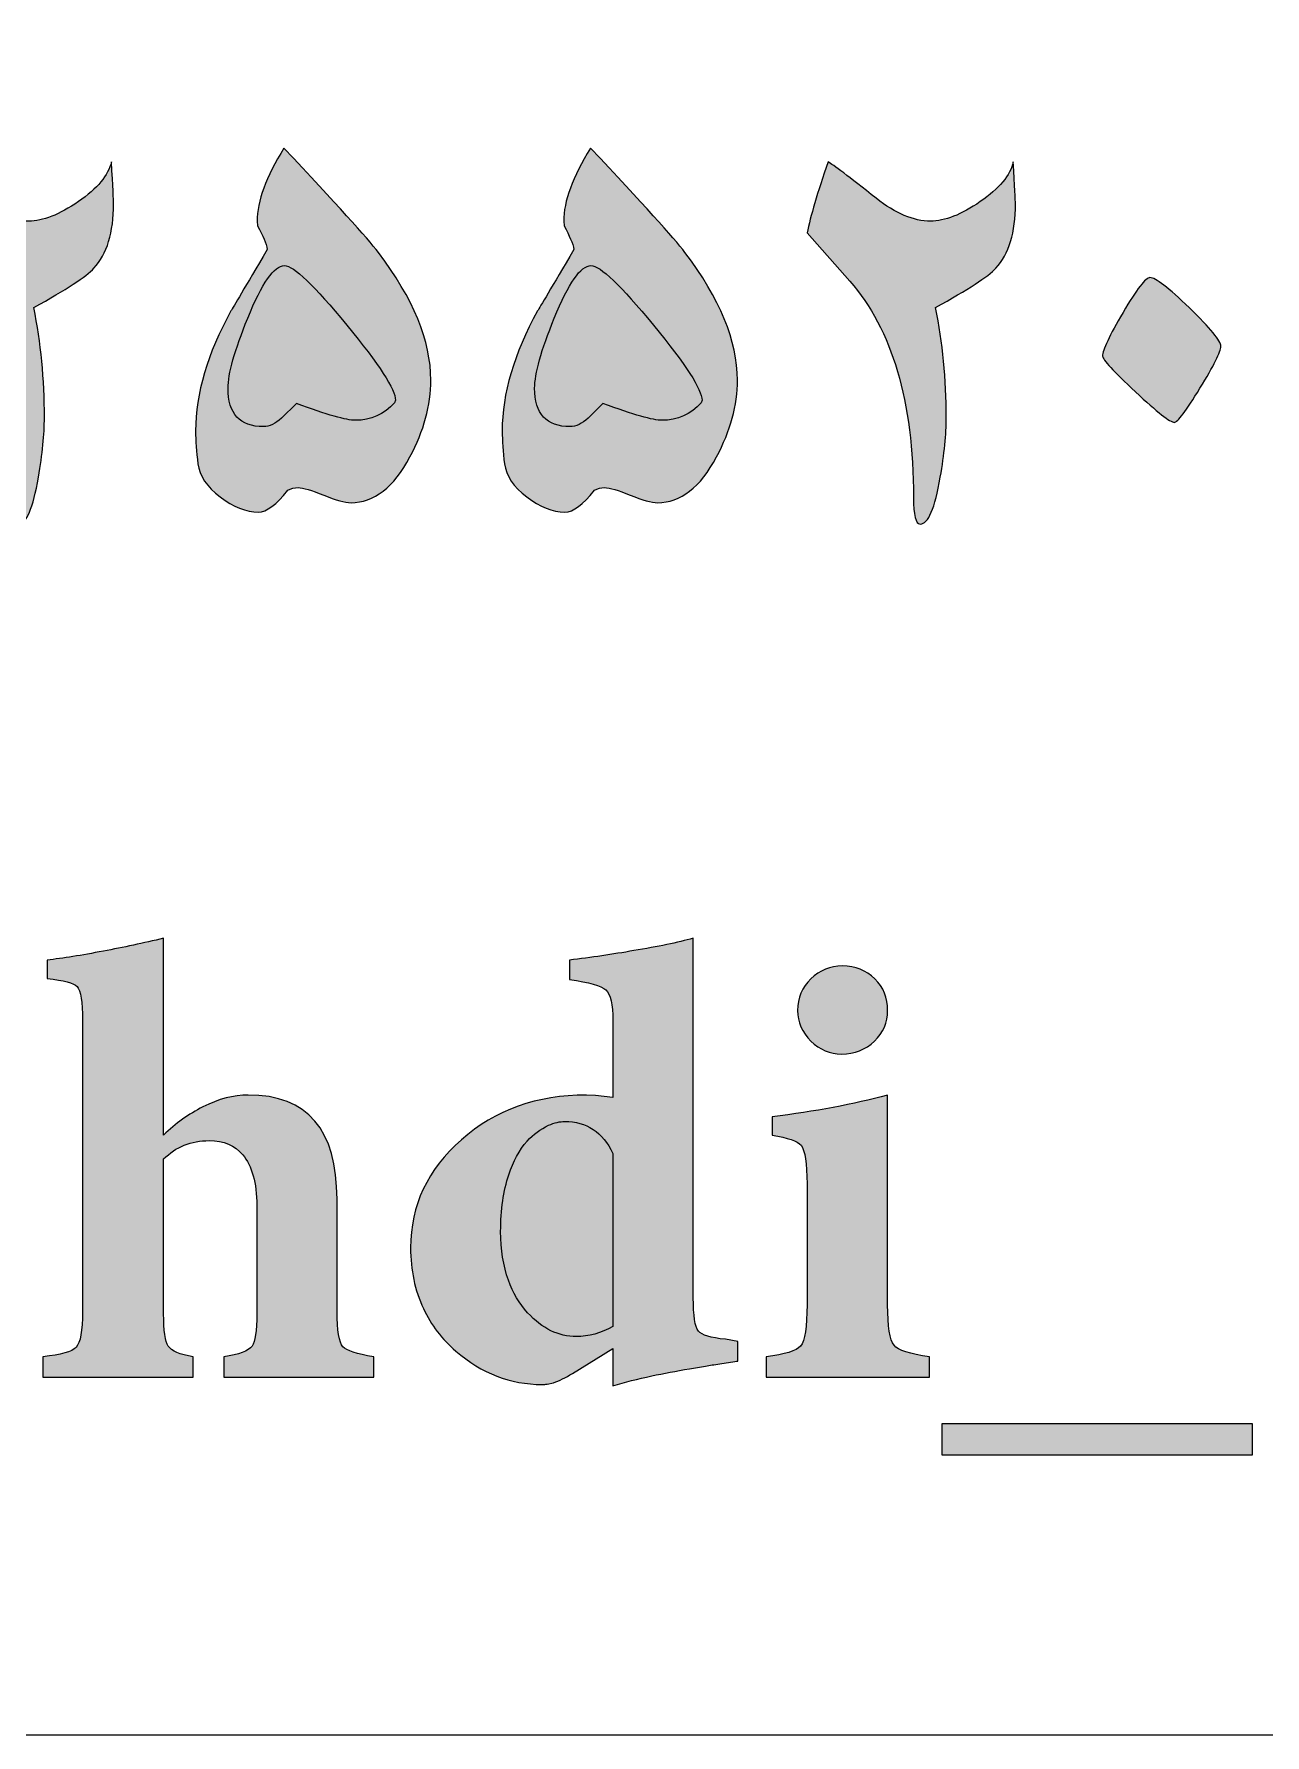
# Model space of a CAD drawing. Header units: millimetres. Extents: x -181.7 to -141.7, y -138.1 to -98.1.
# Drawn here: x -168.08 to -160.79, y -138.05 to -127.98 of the extents above; entities that cross this region are included whole.
import ezdxf

# ---------------------------------------------------------------- set-up
doc = ezdxf.new("R2010")
doc.units = ezdxf.units.MM
doc.header["$MEASUREMENT"] = 0
doc.layers.add('Layer 1', color=7, linetype='Continuous')

msp = doc.modelspace()

# ---------------------------------------------------------------- hatches: boundary and pattern name
at = {"layer": 'Layer 1', "true_color": 0x373435}
h = msp.add_hatch(color=250, dxfattribs=at)
edge = h.paths.add_edge_path()
edge.add_spline(control_points=[(-168.718, -128.737), (-168.6895, -128.7524), (-168.5941, -128.8243), (-168.4322, -128.9525), (-168.3174, -129.0428), (-168.2106, -129.0881), (-168.111, -129.0881), (-168.0269, -129.0881), (-167.9285, -129.0497), (-167.8165, -128.9724), (-167.7044, -128.8943), (-167.639, -128.8162), (-167.6205, -128.737), (-167.6123, -128.8834), (-167.608, -128.9661), (-167.608, -128.9847), (-167.608, -129.1549), (-167.6468, -129.2823), (-167.7243, -129.3667), (-167.7696, -129.4156), (-167.8883, -129.493), (-168.0805, -129.5995), (-168.0385, -129.8064), (-168.0176, -130.0241), (-168.0176, -130.2514), (-168.0176, -130.3495), (-168.0293, -130.467), (-168.053, -130.6033), (-168.0848, -130.7891), (-168.1245, -130.8816), (-168.1715, -130.8816), (-168.1989, -130.8816), (-168.2122, -130.8288), (-168.2122, -130.7244), (-168.2122, -130.1548), (-168.3378, -129.7284), (-168.5893, -129.4442), (-168.5893, -129.4442), (-168.842, -129.1578), (-168.842, -129.1578), (-168.8219, -129.0597), (-168.7804, -128.9195), (-168.718, -128.737)], knot_values=[0, 0, 0, 0, 0.0714286, 0.0714286, 0.0714286, 0.1428571, 0.1428571, 0.1428571, 0.2142857, 0.2142857, 0.2142857, 0.2857143, 0.2857143, 0.2857143, 0.3571429, 0.3571429, 0.3571429, 0.4285714, 0.4285714, 0.4285714, 0.5, 0.5, 0.5, 0.5714286, 0.5714286, 0.5714286, 0.6428571, 0.6428571, 0.6428571, 0.7142857, 0.7142857, 0.7142857, 0.7857143, 0.7857143, 0.7857143, 0.8571429, 0.8571429, 0.8571429, 0.9285714, 0.9285714, 0.9285714, 1, 1, 1, 1], degree=3, periodic=1)
h = msp.add_hatch(color=250, dxfattribs=at)
edge = h.paths.add_edge_path()
edge.add_spline(control_points=[(-166.7554, -129.1161), (-166.7554, -129.1161), (-166.7582, -129.0881), (-166.7582, -129.0881), (-166.7582, -128.9702), (-166.7049, -128.8265), (-166.5989, -128.6557), (-166.29, -128.9832), (-166.104, -129.1889), (-166.0399, -129.2728), (-165.8324, -129.5462), (-165.729, -129.7983), (-165.729, -130.0292), (-165.729, -130.1779), (-165.7701, -130.3296), (-165.8527, -130.4841), (-165.9488, -130.6648), (-166.0652, -130.7551), (-166.2018, -130.7551), (-166.237, -130.7551), (-166.2913, -130.7403), (-166.3635, -130.7109), (-166.4361, -130.6811), (-166.4867, -130.6661), (-166.5153, -130.6661), (-166.537, -130.6661), (-166.5574, -130.6715), (-166.5761, -130.6819), (-166.6433, -130.7673), (-166.7017, -130.8107), (-166.7507, -130.8107), (-166.823, -130.8107), (-166.8986, -130.7809), (-166.9768, -130.7208), (-167.0553, -130.6607), (-167.0991, -130.5957), (-167.1082, -130.5247), (-167.1175, -130.4537), (-167.1222, -130.3892), (-167.1222, -130.3301), (-167.1222, -130.1092), (-167.0523, -129.8728), (-166.9128, -129.6198), (-166.9005, -129.5995), (-166.8289, -129.478), (-166.6974, -129.2557), (-166.7039, -129.2196), (-166.7233, -129.1735), (-166.7554, -129.1161)], knot_values=[0, 0, 0, 0, 0.0625, 0.0625, 0.0625, 0.125, 0.125, 0.125, 0.1875, 0.1875, 0.1875, 0.25, 0.25, 0.25, 0.3125, 0.3125, 0.3125, 0.375, 0.375, 0.375, 0.4375, 0.4375, 0.4375, 0.5, 0.5, 0.5, 0.5625, 0.5625, 0.5625, 0.625, 0.625, 0.625, 0.6875, 0.6875, 0.6875, 0.75, 0.75, 0.75, 0.8125, 0.8125, 0.8125, 0.875, 0.875, 0.875, 0.9375, 0.9375, 0.9375, 1, 1, 1, 1], degree=3, periodic=1)
h = msp.add_hatch(color=250, dxfattribs=at)
edge = h.paths.add_edge_path()
edge.add_spline(control_points=[(-164.9395, -129.1161), (-164.9395, -129.1161), (-164.9423, -129.0881), (-164.9423, -129.0881), (-164.9423, -128.9702), (-164.8888, -128.8265), (-164.7831, -128.6557), (-164.4742, -128.9832), (-164.2882, -129.1889), (-164.2238, -129.2728), (-164.0166, -129.5462), (-163.9131, -129.7983), (-163.9131, -130.0292), (-163.9131, -130.1779), (-163.9544, -130.3296), (-164.0369, -130.4841), (-164.1329, -130.6648), (-164.2491, -130.7551), (-164.3858, -130.7551), (-164.4214, -130.7551), (-164.4753, -130.7403), (-164.5478, -130.7109), (-164.6201, -130.6811), (-164.6708, -130.6661), (-164.6994, -130.6661), (-164.7213, -130.6661), (-164.7414, -130.6715), (-164.7601, -130.6819), (-164.8275, -130.7673), (-164.8858, -130.8107), (-164.9348, -130.8107), (-165.0073, -130.8107), (-165.0827, -130.7809), (-165.1609, -130.7208), (-165.2395, -130.6607), (-165.283, -130.5957), (-165.2924, -130.5247), (-165.3019, -130.4537), (-165.3064, -130.3892), (-165.3064, -130.3301), (-165.3064, -130.1092), (-165.2363, -129.8728), (-165.0967, -129.6198), (-165.0848, -129.5995), (-165.0132, -129.478), (-164.8815, -129.2557), (-164.8882, -129.2196), (-164.9078, -129.1735), (-164.9395, -129.1161)], knot_values=[0, 0, 0, 0, 0.0625, 0.0625, 0.0625, 0.125, 0.125, 0.125, 0.1875, 0.1875, 0.1875, 0.25, 0.25, 0.25, 0.3125, 0.3125, 0.3125, 0.375, 0.375, 0.375, 0.4375, 0.4375, 0.4375, 0.5, 0.5, 0.5, 0.5625, 0.5625, 0.5625, 0.625, 0.625, 0.625, 0.6875, 0.6875, 0.6875, 0.75, 0.75, 0.75, 0.8125, 0.8125, 0.8125, 0.875, 0.875, 0.875, 0.9375, 0.9375, 0.9375, 1, 1, 1, 1], degree=3, periodic=1)
h = msp.add_hatch(color=250, dxfattribs=at)
edge = h.paths.add_edge_path()
edge.add_spline(control_points=[(-163.3766, -128.737), (-163.3481, -128.7524), (-163.2529, -128.8243), (-163.0911, -128.9525), (-162.9764, -129.0428), (-162.8692, -129.0881), (-162.7696, -129.0881), (-162.6856, -129.0881), (-162.5871, -129.0497), (-162.475, -128.9724), (-162.363, -128.8943), (-162.2977, -128.8162), (-162.2794, -128.737), (-162.2708, -128.8834), (-162.2665, -128.9661), (-162.2665, -128.9847), (-162.2665, -129.1549), (-162.3055, -129.2823), (-162.3828, -129.3667), (-162.4284, -129.4156), (-162.5472, -129.493), (-162.7394, -129.5995), (-162.6974, -129.8064), (-162.6763, -130.0241), (-162.6763, -130.2514), (-162.6763, -130.3495), (-162.6879, -130.467), (-162.7116, -130.6033), (-162.7436, -130.7891), (-162.7832, -130.8816), (-162.8304, -130.8816), (-162.8574, -130.8816), (-162.8708, -130.8288), (-162.8708, -130.7244), (-162.8708, -130.1548), (-162.9964, -129.7284), (-163.2478, -129.4442), (-163.2478, -129.4442), (-163.5007, -129.1578), (-163.5007, -129.1578), (-163.4805, -129.0597), (-163.4392, -128.9195), (-163.3766, -128.737)], knot_values=[0, 0, 0, 0, 0.0714286, 0.0714286, 0.0714286, 0.1428571, 0.1428571, 0.1428571, 0.2142857, 0.2142857, 0.2142857, 0.2857143, 0.2857143, 0.2857143, 0.3571429, 0.3571429, 0.3571429, 0.4285714, 0.4285714, 0.4285714, 0.5, 0.5, 0.5, 0.5714286, 0.5714286, 0.5714286, 0.6428571, 0.6428571, 0.6428571, 0.7142857, 0.7142857, 0.7142857, 0.7857143, 0.7857143, 0.7857143, 0.8571429, 0.8571429, 0.8571429, 0.9285714, 0.9285714, 0.9285714, 1, 1, 1, 1], degree=3, periodic=1)
h = msp.add_hatch(color=250, dxfattribs=at)
edge = h.paths.add_edge_path()
edge.add_spline(control_points=[(-166.7205, -130.3047), (-166.6845, -130.3047), (-166.6496, -130.288), (-166.6138, -130.2542), (-166.6138, -130.2542), (-166.5254, -130.1683), (-166.5254, -130.1683), (-166.3435, -130.2342), (-166.2271, -130.2673), (-166.1764, -130.2673), (-166.0839, -130.2673), (-166.006, -130.2323), (-165.9439, -130.1633), (-165.9439, -130.1633), (-165.9386, -130.1479), (-165.9386, -130.1479), (-165.9386, -130.0857), (-166.0348, -129.937), (-166.2271, -129.703), (-166.4192, -129.4689), (-166.5423, -129.351), (-166.5962, -129.351), (-166.6569, -129.351), (-166.7292, -129.455), (-166.8137, -129.6624), (-166.8912, -129.8529), (-166.93, -129.9913), (-166.93, -130.0776), (-166.93, -130.2289), (-166.86, -130.3047), (-166.7205, -130.3047)], knot_values=[0, 0, 0, 0, 0.1, 0.1, 0.1, 0.2, 0.2, 0.2, 0.3, 0.3, 0.3, 0.4, 0.4, 0.4, 0.5, 0.5, 0.5, 0.6, 0.6, 0.6, 0.7, 0.7, 0.7, 0.8, 0.8, 0.8, 0.9, 0.9, 0.9, 1, 1, 1, 1], degree=3, periodic=1)
h = msp.add_hatch(color=250, dxfattribs=at)
edge = h.paths.add_edge_path()
edge.add_spline(control_points=[(-164.9044, -130.3047), (-164.8688, -130.3047), (-164.8338, -130.288), (-164.7979, -130.2542), (-164.7979, -130.2542), (-164.7096, -130.1683), (-164.7096, -130.1683), (-164.5274, -130.2342), (-164.4112, -130.2673), (-164.3606, -130.2673), (-164.2679, -130.2673), (-164.1903, -130.2323), (-164.1279, -130.1633), (-164.1279, -130.1633), (-164.1229, -130.1479), (-164.1229, -130.1479), (-164.1229, -130.0857), (-164.2189, -129.937), (-164.4112, -129.703), (-164.6034, -129.4689), (-164.7262, -129.351), (-164.7805, -129.351), (-164.841, -129.351), (-164.9135, -129.455), (-164.9979, -129.6624), (-165.0753, -129.8529), (-165.1141, -129.9913), (-165.1141, -130.0776), (-165.1141, -130.2289), (-165.0441, -130.3047), (-164.9044, -130.3047)], knot_values=[0, 0, 0, 0, 0.1, 0.1, 0.1, 0.2, 0.2, 0.2, 0.3, 0.3, 0.3, 0.4, 0.4, 0.4, 0.5, 0.5, 0.5, 0.6, 0.6, 0.6, 0.7, 0.7, 0.7, 0.8, 0.8, 0.8, 0.9, 0.9, 0.9, 1, 1, 1, 1], degree=3, periodic=1)
h = msp.add_hatch(color=250, dxfattribs=at)
edge = h.paths.add_edge_path()
edge.add_spline(control_points=[(-161.7506, -129.8873), (-161.7506, -129.8525), (-161.7103, -129.7657), (-161.6293, -129.6284), (-161.5483, -129.4911), (-161.4949, -129.4219), (-161.4701, -129.4219), (-161.4378, -129.4219), (-161.3601, -129.482), (-161.2359, -129.6018), (-161.112, -129.7215), (-161.05, -129.7974), (-161.05, -129.8294), (-161.05, -129.8598), (-161.0915, -129.9425), (-161.174, -130.0776), (-161.2563, -130.2121), (-161.307, -130.2794), (-161.3258, -130.2794), (-161.3495, -130.2794), (-161.4261, -130.2193), (-161.5558, -130.0987), (-161.6856, -129.9781), (-161.7506, -129.9076), (-161.7506, -129.8873)], knot_values=[0, 0, 0, 0, 0.125, 0.125, 0.125, 0.25, 0.25, 0.25, 0.375, 0.375, 0.375, 0.5, 0.5, 0.5, 0.625, 0.625, 0.625, 0.75, 0.75, 0.75, 0.875, 0.875, 0.875, 1, 1, 1, 1], degree=3, periodic=1)
h = msp.add_hatch(color=250, dxfattribs=at)
edge = h.paths.add_edge_path()
edge.add_spline(control_points=[(-166.9547, -135.9344), (-166.9547, -135.9344), (-166.9547, -135.8133), (-166.9547, -135.8133), (-166.8655, -135.8015), (-166.8099, -135.7802), (-166.788, -135.75), (-166.7695, -135.7243), (-166.76, -135.6605), (-166.76, -135.558), (-166.76, -135.558), (-166.76, -134.9179), (-166.76, -134.9179), (-166.76, -134.7828), (-166.788, -134.6825), (-166.8433, -134.617), (-166.8907, -134.5609), (-166.9565, -134.5334), (-167.041, -134.5334), (-167.1488, -134.5334), (-167.2391, -134.5694), (-167.3114, -134.6418), (-167.3114, -134.6418), (-167.3114, -135.558), (-167.3114, -135.558), (-167.3114, -135.6593), (-167.302, -135.7229), (-167.2839, -135.75), (-167.265, -135.7802), (-167.216, -135.8015), (-167.1367, -135.8133), (-167.1367, -135.8133), (-167.1367, -135.9344), (-167.1367, -135.9344), (-167.1367, -135.9344), (-168.0269, -135.9344), (-168.0269, -135.9344), (-168.0269, -135.9344), (-168.0269, -135.8133), (-168.0269, -135.8133), (-167.9191, -135.8015), (-167.8535, -135.7825), (-167.83, -135.7577), (-167.8044, -135.7305), (-167.7919, -135.6596), (-167.7919, -135.5449), (-167.7919, -135.5449), (-167.7919, -133.8228), (-167.7919, -133.8228), (-167.7919, -133.7112), (-167.8028, -133.6439), (-167.8245, -133.6203), (-167.8434, -133.5999), (-167.9025, -133.5841), (-168.0021, -133.5724), (-168.0021, -133.5724), (-168.0021, -133.464), (-168.0021, -133.464), (-167.909, -133.4537), (-167.7978, -133.436), (-167.6684, -133.4108), (-167.5499, -133.3886), (-167.4314, -133.3633), (-167.3114, -133.3348), (-167.3114, -133.3348), (-167.3114, -134.5003), (-167.3114, -134.5003), (-167.2407, -134.4313), (-167.1631, -134.3757), (-167.0787, -134.3337), (-166.986, -134.2862), (-166.8965, -134.2631), (-166.8106, -134.2631), (-166.46, -134.2631), (-166.2847, -134.4684), (-166.2847, -134.8799), (-166.2847, -134.8799), (-166.2847, -135.5449), (-166.2847, -135.5449), (-166.2847, -135.6579), (-166.2729, -135.7278), (-166.2493, -135.7545), (-166.2288, -135.7771), (-166.1683, -135.7966), (-166.0672, -135.8133), (-166.0672, -135.8133), (-166.0672, -135.9344), (-166.0672, -135.9344), (-166.0672, -135.9344), (-166.9547, -135.9344), (-166.9547, -135.9344)], knot_values=[0, 0, 0, 0, 0.0333333, 0.0333333, 0.0333333, 0.0666667, 0.0666667, 0.0666667, 0.1, 0.1, 0.1, 0.1333333, 0.1333333, 0.1333333, 0.1666667, 0.1666667, 0.1666667, 0.2, 0.2, 0.2, 0.2333333, 0.2333333, 0.2333333, 0.2666667, 0.2666667, 0.2666667, 0.3, 0.3, 0.3, 0.3333333, 0.3333333, 0.3333333, 0.3666667, 0.3666667, 0.3666667, 0.4, 0.4, 0.4, 0.4333333, 0.4333333, 0.4333333, 0.4666667, 0.4666667, 0.4666667, 0.5, 0.5, 0.5, 0.5333333, 0.5333333, 0.5333333, 0.5666667, 0.5666667, 0.5666667, 0.6, 0.6, 0.6, 0.6333333, 0.6333333, 0.6333333, 0.6666667, 0.6666667, 0.6666667, 0.7, 0.7, 0.7, 0.7333333, 0.7333333, 0.7333333, 0.7666667, 0.7666667, 0.7666667, 0.8, 0.8, 0.8, 0.8333333, 0.8333333, 0.8333333, 0.8666667, 0.8666667, 0.8666667, 0.9, 0.9, 0.9, 0.9333333, 0.9333333, 0.9333333, 0.9666667, 0.9666667, 0.9666667, 1, 1, 1, 1], degree=3, periodic=1)
h = msp.add_hatch(color=250, dxfattribs=at)
edge = h.paths.add_edge_path()
edge.add_spline(control_points=[(-163.9115, -135.8386), (-163.9201, -135.8399), (-163.9341, -135.8427), (-163.9544, -135.8458), (-163.9544, -135.8458), (-164.0178, -135.8557), (-164.0178, -135.8557), (-164.0498, -135.8594), (-164.0778, -135.8639), (-164.1015, -135.8688), (-164.1015, -135.8688), (-164.1973, -135.8837), (-164.1973, -135.8837), (-164.2766, -135.8977), (-164.3508, -135.9117), (-164.4198, -135.9266), (-164.5042, -135.9438), (-164.5808, -135.9632), (-164.6502, -135.985), (-164.6502, -135.985), (-164.6502, -135.765), (-164.6502, -135.765), (-164.6502, -135.765), (-164.8906, -135.9117), (-164.8906, -135.9117), (-164.931, -135.9371), (-164.968, -135.9556), (-165.0019, -135.9673), (-165.0019, -135.9673), (-165.0395, -135.975), (-165.0395, -135.975), (-165.0497, -135.9763), (-165.0597, -135.9773), (-165.0699, -135.9773), (-165.2571, -135.9773), (-165.4275, -135.9117), (-165.5808, -135.7802), (-165.6632, -135.7099), (-165.7274, -135.6254), (-165.7731, -135.5277), (-165.8237, -135.4192), (-165.849, -135.2997), (-165.849, -135.1682), (-165.849, -134.917), (-165.7484, -134.7038), (-165.5481, -134.5285), (-165.3473, -134.3514), (-165.1004, -134.2631), (-164.807, -134.2631), (-164.807, -134.2631), (-164.7536, -134.2656), (-164.7536, -134.2656), (-164.7536, -134.2656), (-164.6502, -134.2777), (-164.6502, -134.2777), (-164.6502, -134.2777), (-164.6502, -133.8228), (-164.6502, -133.8228), (-164.6502, -133.7269), (-164.6644, -133.6659), (-164.6928, -133.6406), (-164.7202, -133.6153), (-164.7918, -133.5955), (-164.9081, -133.5796), (-164.9081, -133.5796), (-164.9081, -133.464), (-164.9081, -133.464), (-164.78, -133.4482), (-164.6525, -133.4302), (-164.5265, -133.408), (-164.3847, -133.3846), (-164.2673, -133.3601), (-164.1747, -133.3348), (-164.1747, -133.3348), (-164.1747, -135.4639), (-164.1747, -135.4639), (-164.1747, -135.5701), (-164.1644, -135.6361), (-164.1442, -135.6615), (-164.1241, -135.6849), (-164.0713, -135.7012), (-163.9847, -135.7099), (-163.9847, -135.7099), (-163.9115, -135.7221), (-163.9115, -135.7221), (-163.9115, -135.7221), (-163.9115, -135.8386), (-163.9115, -135.8386)], knot_values=[0, 0, 0, 0, 0.0344828, 0.0344828, 0.0344828, 0.0689655, 0.0689655, 0.0689655, 0.1034483, 0.1034483, 0.1034483, 0.137931, 0.137931, 0.137931, 0.1724138, 0.1724138, 0.1724138, 0.2068966, 0.2068966, 0.2068966, 0.2413793, 0.2413793, 0.2413793, 0.2758621, 0.2758621, 0.2758621, 0.3103448, 0.3103448, 0.3103448, 0.3448276, 0.3448276, 0.3448276, 0.3793103, 0.3793103, 0.3793103, 0.4137931, 0.4137931, 0.4137931, 0.4482759, 0.4482759, 0.4482759, 0.4827586, 0.4827586, 0.4827586, 0.5172414, 0.5172414, 0.5172414, 0.5517241, 0.5517241, 0.5517241, 0.5862069, 0.5862069, 0.5862069, 0.6206897, 0.6206897, 0.6206897, 0.6551724, 0.6551724, 0.6551724, 0.6896552, 0.6896552, 0.6896552, 0.7241379, 0.7241379, 0.7241379, 0.7586207, 0.7586207, 0.7586207, 0.7931034, 0.7931034, 0.7931034, 0.8275862, 0.8275862, 0.8275862, 0.862069, 0.862069, 0.862069, 0.8965517, 0.8965517, 0.8965517, 0.9310345, 0.9310345, 0.9310345, 0.9655172, 0.9655172, 0.9655172, 1, 1, 1, 1], degree=3, periodic=1)
h = msp.add_hatch(color=250, dxfattribs=at)
edge = h.paths.add_edge_path()
edge.add_spline(control_points=[(-163.4785, -133.9439), (-163.5307, -133.8919), (-163.5568, -133.8313), (-163.5568, -133.7617), (-163.5568, -133.6881), (-163.5307, -133.6257), (-163.4785, -133.5752), (-163.4261, -133.5246), (-163.3637, -133.4988), (-163.291, -133.4988), (-163.2156, -133.4988), (-163.1514, -133.5246), (-163.0987, -133.5752), (-163.0481, -133.6257), (-163.0234, -133.6881), (-163.0234, -133.7617), (-163.0234, -133.8327), (-163.0495, -133.8932), (-163.1015, -133.9439), (-163.1537, -133.9944), (-163.2187, -134.0202), (-163.2965, -134.0202), (-163.3653, -134.0202), (-163.4261, -133.9944), (-163.4785, -133.9439)], knot_values=[0, 0, 0, 0, 0.125, 0.125, 0.125, 0.25, 0.25, 0.25, 0.375, 0.375, 0.375, 0.5, 0.5, 0.5, 0.625, 0.625, 0.625, 0.75, 0.75, 0.75, 0.875, 0.875, 0.875, 1, 1, 1, 1], degree=3, periodic=1)
h = msp.add_hatch(color=250, dxfattribs=at)
edge = h.paths.add_edge_path()
edge.add_spline(control_points=[(-163.7439, -135.9344), (-163.7439, -135.9344), (-163.7439, -135.8133), (-163.7439, -135.8133), (-163.6326, -135.7996), (-163.5641, -135.7785), (-163.5393, -135.75), (-163.5135, -135.718), (-163.501, -135.6361), (-163.501, -135.5047), (-163.501, -135.5047), (-163.501, -134.789), (-163.501, -134.789), (-163.501, -134.6675), (-163.5128, -134.5913), (-163.5366, -134.5609), (-163.5568, -134.536), (-163.614, -134.5157), (-163.7084, -134.5003), (-163.7084, -134.5003), (-163.7084, -134.3919), (-163.7084, -134.3919), (-163.4541, -134.3612), (-163.2257, -134.3184), (-163.0234, -134.2631), (-163.0234, -134.2631), (-163.0234, -135.5047), (-163.0234, -135.5047), (-163.0234, -135.6343), (-163.0105, -135.7143), (-162.9851, -135.7446), (-162.9614, -135.7749), (-162.8918, -135.7979), (-162.7751, -135.8133), (-162.7751, -135.8133), (-162.7751, -135.9344), (-162.7751, -135.9344), (-162.7751, -135.9344), (-163.7439, -135.9344), (-163.7439, -135.9344)], knot_values=[0, 0, 0, 0, 0.0769231, 0.0769231, 0.0769231, 0.1538462, 0.1538462, 0.1538462, 0.2307692, 0.2307692, 0.2307692, 0.3076923, 0.3076923, 0.3076923, 0.3846154, 0.3846154, 0.3846154, 0.4615385, 0.4615385, 0.4615385, 0.5384615, 0.5384615, 0.5384615, 0.6153846, 0.6153846, 0.6153846, 0.6923077, 0.6923077, 0.6923077, 0.7692308, 0.7692308, 0.7692308, 0.8461538, 0.8461538, 0.8461538, 0.9230769, 0.9230769, 0.9230769, 1, 1, 1, 1], degree=3, periodic=1)
h = msp.add_hatch(color=250, dxfattribs=at)
edge = h.paths.add_edge_path()
edge.add_spline(control_points=[(-164.6502, -134.6094), (-164.7122, -134.4828), (-164.8076, -134.4195), (-164.9357, -134.4195), (-164.9644, -134.4195), (-164.9964, -134.4272), (-165.032, -134.4426), (-165.0794, -134.4643), (-165.1214, -134.4959), (-165.1583, -134.536), (-165.2056, -134.5898), (-165.2417, -134.6563), (-165.2671, -134.7357), (-165.2991, -134.8301), (-165.3155, -134.9422), (-165.3155, -135.0723), (-165.3155, -135.1781), (-165.2999, -135.2747), (-165.2695, -135.3601), (-165.2427, -135.4345), (-165.2049, -135.4988), (-165.1558, -135.5526), (-165.0683, -135.6471), (-164.9723, -135.6939), (-164.8674, -135.6939), (-164.7934, -135.6939), (-164.7209, -135.6736), (-164.6502, -135.6334), (-164.6502, -135.6334), (-164.6502, -134.6094), (-164.6502, -134.6094)], knot_values=[0, 0, 0, 0, 0.1, 0.1, 0.1, 0.2, 0.2, 0.2, 0.3, 0.3, 0.3, 0.4, 0.4, 0.4, 0.5, 0.5, 0.5, 0.6, 0.6, 0.6, 0.7, 0.7, 0.7, 0.8, 0.8, 0.8, 0.9, 0.9, 0.9, 1, 1, 1, 1], degree=3, periodic=1)
h = msp.add_hatch(color=250, dxfattribs=at)
edge = h.paths.add_edge_path()
edge.add_spline(control_points=[(-162.7035, -136.3947), (-162.7035, -136.3947), (-162.7035, -136.2098), (-162.7035, -136.2098), (-162.7035, -136.2098), (-160.8625, -136.2098), (-160.8625, -136.2098), (-160.8625, -136.2098), (-160.8625, -136.3947), (-160.8625, -136.3947), (-160.8625, -136.3947), (-162.7035, -136.3947), (-162.7035, -136.3947)], knot_values=[0, 0, 0, 0, 0.25, 0.25, 0.25, 0.5, 0.5, 0.5, 0.75, 0.75, 0.75, 1, 1, 1, 1], degree=3, periodic=1)

# ---------------------------------------------------------------- linework, layer by layer
at = {"layer": 'Layer 1', "color": 250, "lineweight": 18}
msp.add_open_spline([(-179.7413, -98.0531), (-179.7413, -98.0531), (-143.7415, -98.0531), (-143.7415, -98.0531), (-142.6415, -98.0531), (-141.7414, -98.953), (-141.7414, -100.053), (-141.7414, -100.053), (-141.7414, -136.0532), (-141.7414, -136.0532), (-141.7414, -137.1532), (-142.6415, -138.0531), (-143.7415, -138.0531), (-143.7415, -138.0531), (-179.7413, -138.0531), (-179.7413, -138.0531), (-180.8413, -138.0531), (-181.7414, -137.1532), (-181.7414, -136.0532), (-181.7414, -136.0532), (-181.7414, -100.053), (-181.7414, -100.053), (-181.7414, -98.953), (-180.8413, -98.0531), (-179.7413, -98.0531)], degree=3, knots=[0, 0, 0, 0, 0.125, 0.125, 0.125, 0.25, 0.25, 0.25, 0.375, 0.375, 0.375, 0.5, 0.5, 0.5, 0.625, 0.625, 0.625, 0.75, 0.75, 0.75, 0.875, 0.875, 0.875, 1, 1, 1, 1], dxfattribs=at)
at = {"layer": 'Layer 1', "color": 250}
for points, knots in [([(-168.718, -128.737), (-168.6895, -128.7524), (-168.5941, -128.8243), (-168.4322, -128.9525), (-168.3174, -129.0428), (-168.2106, -129.0881), (-168.111, -129.0881), (-168.0269, -129.0881), (-167.9285, -129.0497), (-167.8165, -128.9724), (-167.7044, -128.8943), (-167.639, -128.8162), (-167.6205, -128.737), (-167.6123, -128.8834), (-167.608, -128.9661), (-167.608, -128.9847), (-167.608, -129.1549), (-167.6468, -129.2823), (-167.7243, -129.3667), (-167.7696, -129.4156), (-167.8883, -129.493), (-168.0805, -129.5995), (-168.0385, -129.8064), (-168.0176, -130.0241), (-168.0176, -130.2514), (-168.0176, -130.3495), (-168.0293, -130.467), (-168.053, -130.6033), (-168.0848, -130.7891), (-168.1245, -130.8816), (-168.1715, -130.8816), (-168.1989, -130.8816), (-168.2122, -130.8288), (-168.2122, -130.7244), (-168.2122, -130.1548), (-168.3378, -129.7284), (-168.5893, -129.4442), (-168.5893, -129.4442), (-168.842, -129.1578), (-168.842, -129.1578), (-168.8219, -129.0597), (-168.7804, -128.9195), (-168.718, -128.737)], [0, 0, 0, 0, 0.0714286, 0.0714286, 0.0714286, 0.1428571, 0.1428571, 0.1428571, 0.2142857, 0.2142857, 0.2142857, 0.2857143, 0.2857143, 0.2857143, 0.3571429, 0.3571429, 0.3571429, 0.4285714, 0.4285714, 0.4285714, 0.5, 0.5, 0.5, 0.5714286, 0.5714286, 0.5714286, 0.6428571, 0.6428571, 0.6428571, 0.7142857, 0.7142857, 0.7142857, 0.7857143, 0.7857143, 0.7857143, 0.8571429, 0.8571429, 0.8571429, 0.9285714, 0.9285714, 0.9285714, 1, 1, 1, 1]), ([(-166.7554, -129.1161), (-166.7554, -129.1161), (-166.7582, -129.0881), (-166.7582, -129.0881), (-166.7582, -128.9702), (-166.7049, -128.8265), (-166.5989, -128.6557), (-166.29, -128.9832), (-166.104, -129.1889), (-166.0399, -129.2728), (-165.8324, -129.5462), (-165.729, -129.7983), (-165.729, -130.0292), (-165.729, -130.1779), (-165.7701, -130.3296), (-165.8527, -130.4841), (-165.9488, -130.6648), (-166.0652, -130.7551), (-166.2018, -130.7551), (-166.237, -130.7551), (-166.2913, -130.7403), (-166.3635, -130.7109), (-166.4361, -130.6811), (-166.4867, -130.6661), (-166.5153, -130.6661), (-166.537, -130.6661), (-166.5574, -130.6715), (-166.5761, -130.6819), (-166.6433, -130.7673), (-166.7017, -130.8107), (-166.7507, -130.8107), (-166.823, -130.8107), (-166.8986, -130.7809), (-166.9768, -130.7208), (-167.0553, -130.6607), (-167.0991, -130.5957), (-167.1082, -130.5247), (-167.1175, -130.4537), (-167.1222, -130.3892), (-167.1222, -130.3301), (-167.1222, -130.1092), (-167.0523, -129.8728), (-166.9128, -129.6198), (-166.9005, -129.5995), (-166.8289, -129.478), (-166.6974, -129.2557), (-166.7039, -129.2196), (-166.7233, -129.1735), (-166.7554, -129.1161)], [0, 0, 0, 0, 0.0625, 0.0625, 0.0625, 0.125, 0.125, 0.125, 0.1875, 0.1875, 0.1875, 0.25, 0.25, 0.25, 0.3125, 0.3125, 0.3125, 0.375, 0.375, 0.375, 0.4375, 0.4375, 0.4375, 0.5, 0.5, 0.5, 0.5625, 0.5625, 0.5625, 0.625, 0.625, 0.625, 0.6875, 0.6875, 0.6875, 0.75, 0.75, 0.75, 0.8125, 0.8125, 0.8125, 0.875, 0.875, 0.875, 0.9375, 0.9375, 0.9375, 1, 1, 1, 1]), ([(-164.9395, -129.1161), (-164.9395, -129.1161), (-164.9423, -129.0881), (-164.9423, -129.0881), (-164.9423, -128.9702), (-164.8888, -128.8265), (-164.7831, -128.6557), (-164.4742, -128.9832), (-164.2882, -129.1889), (-164.2238, -129.2728), (-164.0166, -129.5462), (-163.9131, -129.7983), (-163.9131, -130.0292), (-163.9131, -130.1779), (-163.9544, -130.3296), (-164.0369, -130.4841), (-164.1329, -130.6648), (-164.2491, -130.7551), (-164.3858, -130.7551), (-164.4214, -130.7551), (-164.4753, -130.7403), (-164.5478, -130.7109), (-164.6201, -130.6811), (-164.6708, -130.6661), (-164.6994, -130.6661), (-164.7213, -130.6661), (-164.7414, -130.6715), (-164.7601, -130.6819), (-164.8275, -130.7673), (-164.8858, -130.8107), (-164.9348, -130.8107), (-165.0073, -130.8107), (-165.0827, -130.7809), (-165.1609, -130.7208), (-165.2395, -130.6607), (-165.283, -130.5957), (-165.2924, -130.5247), (-165.3019, -130.4537), (-165.3064, -130.3892), (-165.3064, -130.3301), (-165.3064, -130.1092), (-165.2363, -129.8728), (-165.0967, -129.6198), (-165.0848, -129.5995), (-165.0132, -129.478), (-164.8815, -129.2557), (-164.8882, -129.2196), (-164.9078, -129.1735), (-164.9395, -129.1161)], [0, 0, 0, 0, 0.0625, 0.0625, 0.0625, 0.125, 0.125, 0.125, 0.1875, 0.1875, 0.1875, 0.25, 0.25, 0.25, 0.3125, 0.3125, 0.3125, 0.375, 0.375, 0.375, 0.4375, 0.4375, 0.4375, 0.5, 0.5, 0.5, 0.5625, 0.5625, 0.5625, 0.625, 0.625, 0.625, 0.6875, 0.6875, 0.6875, 0.75, 0.75, 0.75, 0.8125, 0.8125, 0.8125, 0.875, 0.875, 0.875, 0.9375, 0.9375, 0.9375, 1, 1, 1, 1]), ([(-163.3766, -128.737), (-163.3481, -128.7524), (-163.2529, -128.8243), (-163.0911, -128.9525), (-162.9764, -129.0428), (-162.8692, -129.0881), (-162.7696, -129.0881), (-162.6856, -129.0881), (-162.5871, -129.0497), (-162.475, -128.9724), (-162.363, -128.8943), (-162.2977, -128.8162), (-162.2794, -128.737), (-162.2708, -128.8834), (-162.2665, -128.9661), (-162.2665, -128.9847), (-162.2665, -129.1549), (-162.3055, -129.2823), (-162.3828, -129.3667), (-162.4284, -129.4156), (-162.5472, -129.493), (-162.7394, -129.5995), (-162.6974, -129.8064), (-162.6763, -130.0241), (-162.6763, -130.2514), (-162.6763, -130.3495), (-162.6879, -130.467), (-162.7116, -130.6033), (-162.7436, -130.7891), (-162.7832, -130.8816), (-162.8304, -130.8816), (-162.8574, -130.8816), (-162.8708, -130.8288), (-162.8708, -130.7244), (-162.8708, -130.1548), (-162.9964, -129.7284), (-163.2478, -129.4442), (-163.2478, -129.4442), (-163.5007, -129.1578), (-163.5007, -129.1578), (-163.4805, -129.0597), (-163.4392, -128.9195), (-163.3766, -128.737)], [0, 0, 0, 0, 0.0714286, 0.0714286, 0.0714286, 0.1428571, 0.1428571, 0.1428571, 0.2142857, 0.2142857, 0.2142857, 0.2857143, 0.2857143, 0.2857143, 0.3571429, 0.3571429, 0.3571429, 0.4285714, 0.4285714, 0.4285714, 0.5, 0.5, 0.5, 0.5714286, 0.5714286, 0.5714286, 0.6428571, 0.6428571, 0.6428571, 0.7142857, 0.7142857, 0.7142857, 0.7857143, 0.7857143, 0.7857143, 0.8571429, 0.8571429, 0.8571429, 0.9285714, 0.9285714, 0.9285714, 1, 1, 1, 1]), ([(-166.7205, -130.3047), (-166.6845, -130.3047), (-166.6496, -130.288), (-166.6138, -130.2542), (-166.6138, -130.2542), (-166.5254, -130.1683), (-166.5254, -130.1683), (-166.3435, -130.2342), (-166.2271, -130.2673), (-166.1764, -130.2673), (-166.0839, -130.2673), (-166.006, -130.2323), (-165.9439, -130.1633), (-165.9439, -130.1633), (-165.9386, -130.1479), (-165.9386, -130.1479), (-165.9386, -130.0857), (-166.0348, -129.937), (-166.2271, -129.703), (-166.4192, -129.4689), (-166.5423, -129.351), (-166.5962, -129.351), (-166.6569, -129.351), (-166.7292, -129.455), (-166.8137, -129.6624), (-166.8912, -129.8529), (-166.93, -129.9913), (-166.93, -130.0776), (-166.93, -130.2289), (-166.86, -130.3047), (-166.7205, -130.3047)], [0, 0, 0, 0, 0.1, 0.1, 0.1, 0.2, 0.2, 0.2, 0.3, 0.3, 0.3, 0.4, 0.4, 0.4, 0.5, 0.5, 0.5, 0.6, 0.6, 0.6, 0.7, 0.7, 0.7, 0.8, 0.8, 0.8, 0.9, 0.9, 0.9, 1, 1, 1, 1]), ([(-164.9044, -130.3047), (-164.8688, -130.3047), (-164.8338, -130.288), (-164.7979, -130.2542), (-164.7979, -130.2542), (-164.7096, -130.1683), (-164.7096, -130.1683), (-164.5274, -130.2342), (-164.4112, -130.2673), (-164.3606, -130.2673), (-164.2679, -130.2673), (-164.1903, -130.2323), (-164.1279, -130.1633), (-164.1279, -130.1633), (-164.1229, -130.1479), (-164.1229, -130.1479), (-164.1229, -130.0857), (-164.2189, -129.937), (-164.4112, -129.703), (-164.6034, -129.4689), (-164.7262, -129.351), (-164.7805, -129.351), (-164.841, -129.351), (-164.9135, -129.455), (-164.9979, -129.6624), (-165.0753, -129.8529), (-165.1141, -129.9913), (-165.1141, -130.0776), (-165.1141, -130.2289), (-165.0441, -130.3047), (-164.9044, -130.3047)], [0, 0, 0, 0, 0.1, 0.1, 0.1, 0.2, 0.2, 0.2, 0.3, 0.3, 0.3, 0.4, 0.4, 0.4, 0.5, 0.5, 0.5, 0.6, 0.6, 0.6, 0.7, 0.7, 0.7, 0.8, 0.8, 0.8, 0.9, 0.9, 0.9, 1, 1, 1, 1]), ([(-161.7506, -129.8873), (-161.7506, -129.8525), (-161.7103, -129.7657), (-161.6293, -129.6284), (-161.5483, -129.4911), (-161.4949, -129.4219), (-161.4701, -129.4219), (-161.4378, -129.4219), (-161.3601, -129.482), (-161.2359, -129.6018), (-161.112, -129.7215), (-161.05, -129.7974), (-161.05, -129.8294), (-161.05, -129.8598), (-161.0915, -129.9425), (-161.174, -130.0776), (-161.2563, -130.2121), (-161.307, -130.2794), (-161.3258, -130.2794), (-161.3495, -130.2794), (-161.4261, -130.2193), (-161.5558, -130.0987), (-161.6856, -129.9781), (-161.7506, -129.9076), (-161.7506, -129.8873)], [0, 0, 0, 0, 0.125, 0.125, 0.125, 0.25, 0.25, 0.25, 0.375, 0.375, 0.375, 0.5, 0.5, 0.5, 0.625, 0.625, 0.625, 0.75, 0.75, 0.75, 0.875, 0.875, 0.875, 1, 1, 1, 1]), ([(-166.9547, -135.9344), (-166.9547, -135.9344), (-166.9547, -135.8133), (-166.9547, -135.8133), (-166.8655, -135.8015), (-166.8099, -135.7802), (-166.788, -135.75), (-166.7695, -135.7243), (-166.76, -135.6605), (-166.76, -135.558), (-166.76, -135.558), (-166.76, -134.9179), (-166.76, -134.9179), (-166.76, -134.7828), (-166.788, -134.6825), (-166.8433, -134.617), (-166.8907, -134.5609), (-166.9565, -134.5334), (-167.041, -134.5334), (-167.1488, -134.5334), (-167.2391, -134.5694), (-167.3114, -134.6418), (-167.3114, -134.6418), (-167.3114, -135.558), (-167.3114, -135.558), (-167.3114, -135.6593), (-167.302, -135.7229), (-167.2839, -135.75), (-167.265, -135.7802), (-167.216, -135.8015), (-167.1367, -135.8133), (-167.1367, -135.8133), (-167.1367, -135.9344), (-167.1367, -135.9344), (-167.1367, -135.9344), (-168.0269, -135.9344), (-168.0269, -135.9344), (-168.0269, -135.9344), (-168.0269, -135.8133), (-168.0269, -135.8133), (-167.9191, -135.8015), (-167.8535, -135.7825), (-167.83, -135.7577), (-167.8044, -135.7305), (-167.7919, -135.6596), (-167.7919, -135.5449), (-167.7919, -135.5449), (-167.7919, -133.8228), (-167.7919, -133.8228), (-167.7919, -133.7112), (-167.8028, -133.6439), (-167.8245, -133.6203), (-167.8434, -133.5999), (-167.9025, -133.5841), (-168.0021, -133.5724), (-168.0021, -133.5724), (-168.0021, -133.464), (-168.0021, -133.464), (-167.909, -133.4537), (-167.7978, -133.436), (-167.6684, -133.4108), (-167.5499, -133.3886), (-167.4314, -133.3633), (-167.3114, -133.3348), (-167.3114, -133.3348), (-167.3114, -134.5003), (-167.3114, -134.5003), (-167.2407, -134.4313), (-167.1631, -134.3757), (-167.0787, -134.3337), (-166.986, -134.2862), (-166.8965, -134.2631), (-166.8106, -134.2631), (-166.46, -134.2631), (-166.2847, -134.4684), (-166.2847, -134.8799), (-166.2847, -134.8799), (-166.2847, -135.5449), (-166.2847, -135.5449), (-166.2847, -135.6579), (-166.2729, -135.7278), (-166.2493, -135.7545), (-166.2288, -135.7771), (-166.1683, -135.7966), (-166.0672, -135.8133), (-166.0672, -135.8133), (-166.0672, -135.9344), (-166.0672, -135.9344), (-166.0672, -135.9344), (-166.9547, -135.9344), (-166.9547, -135.9344)], [0, 0, 0, 0, 0.0333333, 0.0333333, 0.0333333, 0.0666667, 0.0666667, 0.0666667, 0.1, 0.1, 0.1, 0.1333333, 0.1333333, 0.1333333, 0.1666667, 0.1666667, 0.1666667, 0.2, 0.2, 0.2, 0.2333333, 0.2333333, 0.2333333, 0.2666667, 0.2666667, 0.2666667, 0.3, 0.3, 0.3, 0.3333333, 0.3333333, 0.3333333, 0.3666667, 0.3666667, 0.3666667, 0.4, 0.4, 0.4, 0.4333333, 0.4333333, 0.4333333, 0.4666667, 0.4666667, 0.4666667, 0.5, 0.5, 0.5, 0.5333333, 0.5333333, 0.5333333, 0.5666667, 0.5666667, 0.5666667, 0.6, 0.6, 0.6, 0.6333333, 0.6333333, 0.6333333, 0.6666667, 0.6666667, 0.6666667, 0.7, 0.7, 0.7, 0.7333333, 0.7333333, 0.7333333, 0.7666667, 0.7666667, 0.7666667, 0.8, 0.8, 0.8, 0.8333333, 0.8333333, 0.8333333, 0.8666667, 0.8666667, 0.8666667, 0.9, 0.9, 0.9, 0.9333333, 0.9333333, 0.9333333, 0.9666667, 0.9666667, 0.9666667, 1, 1, 1, 1]), ([(-163.9115, -135.8386), (-163.9201, -135.8399), (-163.9341, -135.8427), (-163.9544, -135.8458), (-163.9544, -135.8458), (-164.0178, -135.8557), (-164.0178, -135.8557), (-164.0498, -135.8594), (-164.0778, -135.8639), (-164.1015, -135.8688), (-164.1015, -135.8688), (-164.1973, -135.8837), (-164.1973, -135.8837), (-164.2766, -135.8977), (-164.3508, -135.9117), (-164.4198, -135.9266), (-164.5042, -135.9438), (-164.5808, -135.9632), (-164.6502, -135.985), (-164.6502, -135.985), (-164.6502, -135.765), (-164.6502, -135.765), (-164.6502, -135.765), (-164.8906, -135.9117), (-164.8906, -135.9117), (-164.931, -135.9371), (-164.968, -135.9556), (-165.0019, -135.9673), (-165.0019, -135.9673), (-165.0395, -135.975), (-165.0395, -135.975), (-165.0497, -135.9763), (-165.0597, -135.9773), (-165.0699, -135.9773), (-165.2571, -135.9773), (-165.4275, -135.9117), (-165.5808, -135.7802), (-165.6632, -135.7099), (-165.7274, -135.6254), (-165.7731, -135.5277), (-165.8237, -135.4192), (-165.849, -135.2997), (-165.849, -135.1682), (-165.849, -134.917), (-165.7484, -134.7038), (-165.5481, -134.5285), (-165.3473, -134.3514), (-165.1004, -134.2631), (-164.807, -134.2631), (-164.807, -134.2631), (-164.7536, -134.2656), (-164.7536, -134.2656), (-164.7536, -134.2656), (-164.6502, -134.2777), (-164.6502, -134.2777), (-164.6502, -134.2777), (-164.6502, -133.8228), (-164.6502, -133.8228), (-164.6502, -133.7269), (-164.6644, -133.6659), (-164.6928, -133.6406), (-164.7202, -133.6153), (-164.7918, -133.5955), (-164.9081, -133.5796), (-164.9081, -133.5796), (-164.9081, -133.464), (-164.9081, -133.464), (-164.78, -133.4482), (-164.6525, -133.4302), (-164.5265, -133.408), (-164.3847, -133.3846), (-164.2673, -133.3601), (-164.1747, -133.3348), (-164.1747, -133.3348), (-164.1747, -135.4639), (-164.1747, -135.4639), (-164.1747, -135.5701), (-164.1644, -135.6361), (-164.1442, -135.6615), (-164.1241, -135.6849), (-164.0713, -135.7012), (-163.9847, -135.7099), (-163.9847, -135.7099), (-163.9115, -135.7221), (-163.9115, -135.7221), (-163.9115, -135.7221), (-163.9115, -135.8386), (-163.9115, -135.8386)], [0, 0, 0, 0, 0.0344828, 0.0344828, 0.0344828, 0.0689655, 0.0689655, 0.0689655, 0.1034483, 0.1034483, 0.1034483, 0.137931, 0.137931, 0.137931, 0.1724138, 0.1724138, 0.1724138, 0.2068966, 0.2068966, 0.2068966, 0.2413793, 0.2413793, 0.2413793, 0.2758621, 0.2758621, 0.2758621, 0.3103448, 0.3103448, 0.3103448, 0.3448276, 0.3448276, 0.3448276, 0.3793103, 0.3793103, 0.3793103, 0.4137931, 0.4137931, 0.4137931, 0.4482759, 0.4482759, 0.4482759, 0.4827586, 0.4827586, 0.4827586, 0.5172414, 0.5172414, 0.5172414, 0.5517241, 0.5517241, 0.5517241, 0.5862069, 0.5862069, 0.5862069, 0.6206897, 0.6206897, 0.6206897, 0.6551724, 0.6551724, 0.6551724, 0.6896552, 0.6896552, 0.6896552, 0.7241379, 0.7241379, 0.7241379, 0.7586207, 0.7586207, 0.7586207, 0.7931034, 0.7931034, 0.7931034, 0.8275862, 0.8275862, 0.8275862, 0.862069, 0.862069, 0.862069, 0.8965517, 0.8965517, 0.8965517, 0.9310345, 0.9310345, 0.9310345, 0.9655172, 0.9655172, 0.9655172, 1, 1, 1, 1]), ([(-163.4785, -133.9439), (-163.5307, -133.8919), (-163.5568, -133.8313), (-163.5568, -133.7617), (-163.5568, -133.6881), (-163.5307, -133.6257), (-163.4785, -133.5752), (-163.4261, -133.5246), (-163.3637, -133.4988), (-163.291, -133.4988), (-163.2156, -133.4988), (-163.1514, -133.5246), (-163.0987, -133.5752), (-163.0481, -133.6257), (-163.0234, -133.6881), (-163.0234, -133.7617), (-163.0234, -133.8327), (-163.0495, -133.8932), (-163.1015, -133.9439), (-163.1537, -133.9944), (-163.2187, -134.0202), (-163.2965, -134.0202), (-163.3653, -134.0202), (-163.4261, -133.9944), (-163.4785, -133.9439)], [0, 0, 0, 0, 0.125, 0.125, 0.125, 0.25, 0.25, 0.25, 0.375, 0.375, 0.375, 0.5, 0.5, 0.5, 0.625, 0.625, 0.625, 0.75, 0.75, 0.75, 0.875, 0.875, 0.875, 1, 1, 1, 1]), ([(-163.7439, -135.9344), (-163.7439, -135.9344), (-163.7439, -135.8133), (-163.7439, -135.8133), (-163.6326, -135.7996), (-163.5641, -135.7785), (-163.5393, -135.75), (-163.5135, -135.718), (-163.501, -135.6361), (-163.501, -135.5047), (-163.501, -135.5047), (-163.501, -134.789), (-163.501, -134.789), (-163.501, -134.6675), (-163.5128, -134.5913), (-163.5366, -134.5609), (-163.5568, -134.536), (-163.614, -134.5157), (-163.7084, -134.5003), (-163.7084, -134.5003), (-163.7084, -134.3919), (-163.7084, -134.3919), (-163.4541, -134.3612), (-163.2257, -134.3184), (-163.0234, -134.2631), (-163.0234, -134.2631), (-163.0234, -135.5047), (-163.0234, -135.5047), (-163.0234, -135.6343), (-163.0105, -135.7143), (-162.9851, -135.7446), (-162.9614, -135.7749), (-162.8918, -135.7979), (-162.7751, -135.8133), (-162.7751, -135.8133), (-162.7751, -135.9344), (-162.7751, -135.9344), (-162.7751, -135.9344), (-163.7439, -135.9344), (-163.7439, -135.9344)], [0, 0, 0, 0, 0.0769231, 0.0769231, 0.0769231, 0.1538462, 0.1538462, 0.1538462, 0.2307692, 0.2307692, 0.2307692, 0.3076923, 0.3076923, 0.3076923, 0.3846154, 0.3846154, 0.3846154, 0.4615385, 0.4615385, 0.4615385, 0.5384615, 0.5384615, 0.5384615, 0.6153846, 0.6153846, 0.6153846, 0.6923077, 0.6923077, 0.6923077, 0.7692308, 0.7692308, 0.7692308, 0.8461538, 0.8461538, 0.8461538, 0.9230769, 0.9230769, 0.9230769, 1, 1, 1, 1]), ([(-164.6502, -134.6094), (-164.7122, -134.4828), (-164.8076, -134.4195), (-164.9357, -134.4195), (-164.9644, -134.4195), (-164.9964, -134.4272), (-165.032, -134.4426), (-165.0794, -134.4643), (-165.1214, -134.4959), (-165.1583, -134.536), (-165.2056, -134.5898), (-165.2417, -134.6563), (-165.2671, -134.7357), (-165.2991, -134.8301), (-165.3155, -134.9422), (-165.3155, -135.0723), (-165.3155, -135.1781), (-165.2999, -135.2747), (-165.2695, -135.3601), (-165.2427, -135.4345), (-165.2049, -135.4988), (-165.1558, -135.5526), (-165.0683, -135.6471), (-164.9723, -135.6939), (-164.8674, -135.6939), (-164.7934, -135.6939), (-164.7209, -135.6736), (-164.6502, -135.6334), (-164.6502, -135.6334), (-164.6502, -134.6094), (-164.6502, -134.6094)], [0, 0, 0, 0, 0.1, 0.1, 0.1, 0.2, 0.2, 0.2, 0.3, 0.3, 0.3, 0.4, 0.4, 0.4, 0.5, 0.5, 0.5, 0.6, 0.6, 0.6, 0.7, 0.7, 0.7, 0.8, 0.8, 0.8, 0.9, 0.9, 0.9, 1, 1, 1, 1]), ([(-162.7035, -136.3947), (-162.7035, -136.3947), (-162.7035, -136.2098), (-162.7035, -136.2098), (-162.7035, -136.2098), (-160.8625, -136.2098), (-160.8625, -136.2098), (-160.8625, -136.2098), (-160.8625, -136.3947), (-160.8625, -136.3947), (-160.8625, -136.3947), (-162.7035, -136.3947), (-162.7035, -136.3947)], [0, 0, 0, 0, 0.25, 0.25, 0.25, 0.5, 0.5, 0.5, 0.75, 0.75, 0.75, 1, 1, 1, 1])]:
    msp.add_open_spline(points, degree=3, knots=knots, dxfattribs=at)

doc.saveas('drawing.dxf')
